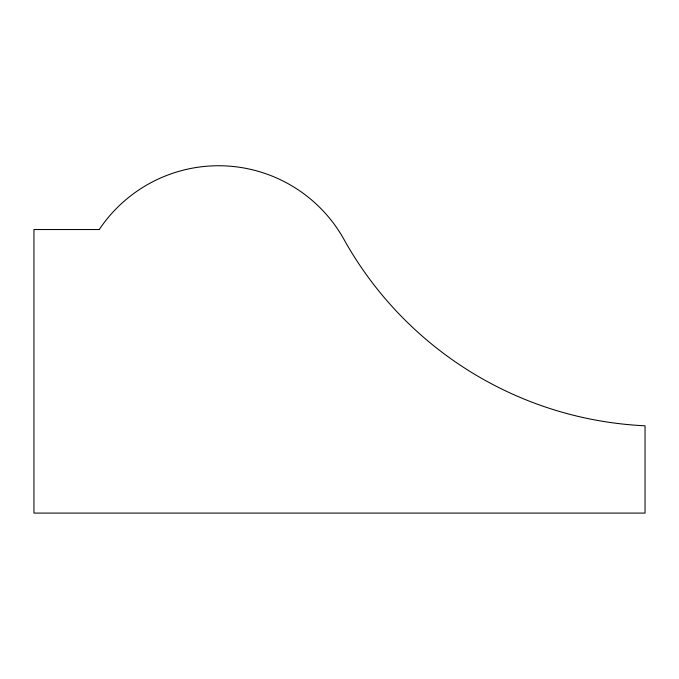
<?xml version="1.0" encoding="UTF-8"?>
<svg xmlns="http://www.w3.org/2000/svg" width="679" height="679" viewBox="0 0 679 679"><rect width="100%" height="100%" fill="white"/><g stroke="black" fill="none" stroke-linecap="round" stroke-linejoin="round"><path stroke-width="1.02" d="M99.253 229.536L33.95 229.536L33.95 513.086L645.05 513.086L645.05 425.792A364.182 364.182 0 0 1 345.178 241.588A143.541 143.541 0 0 0 99.253 229.536"/></g></svg>
